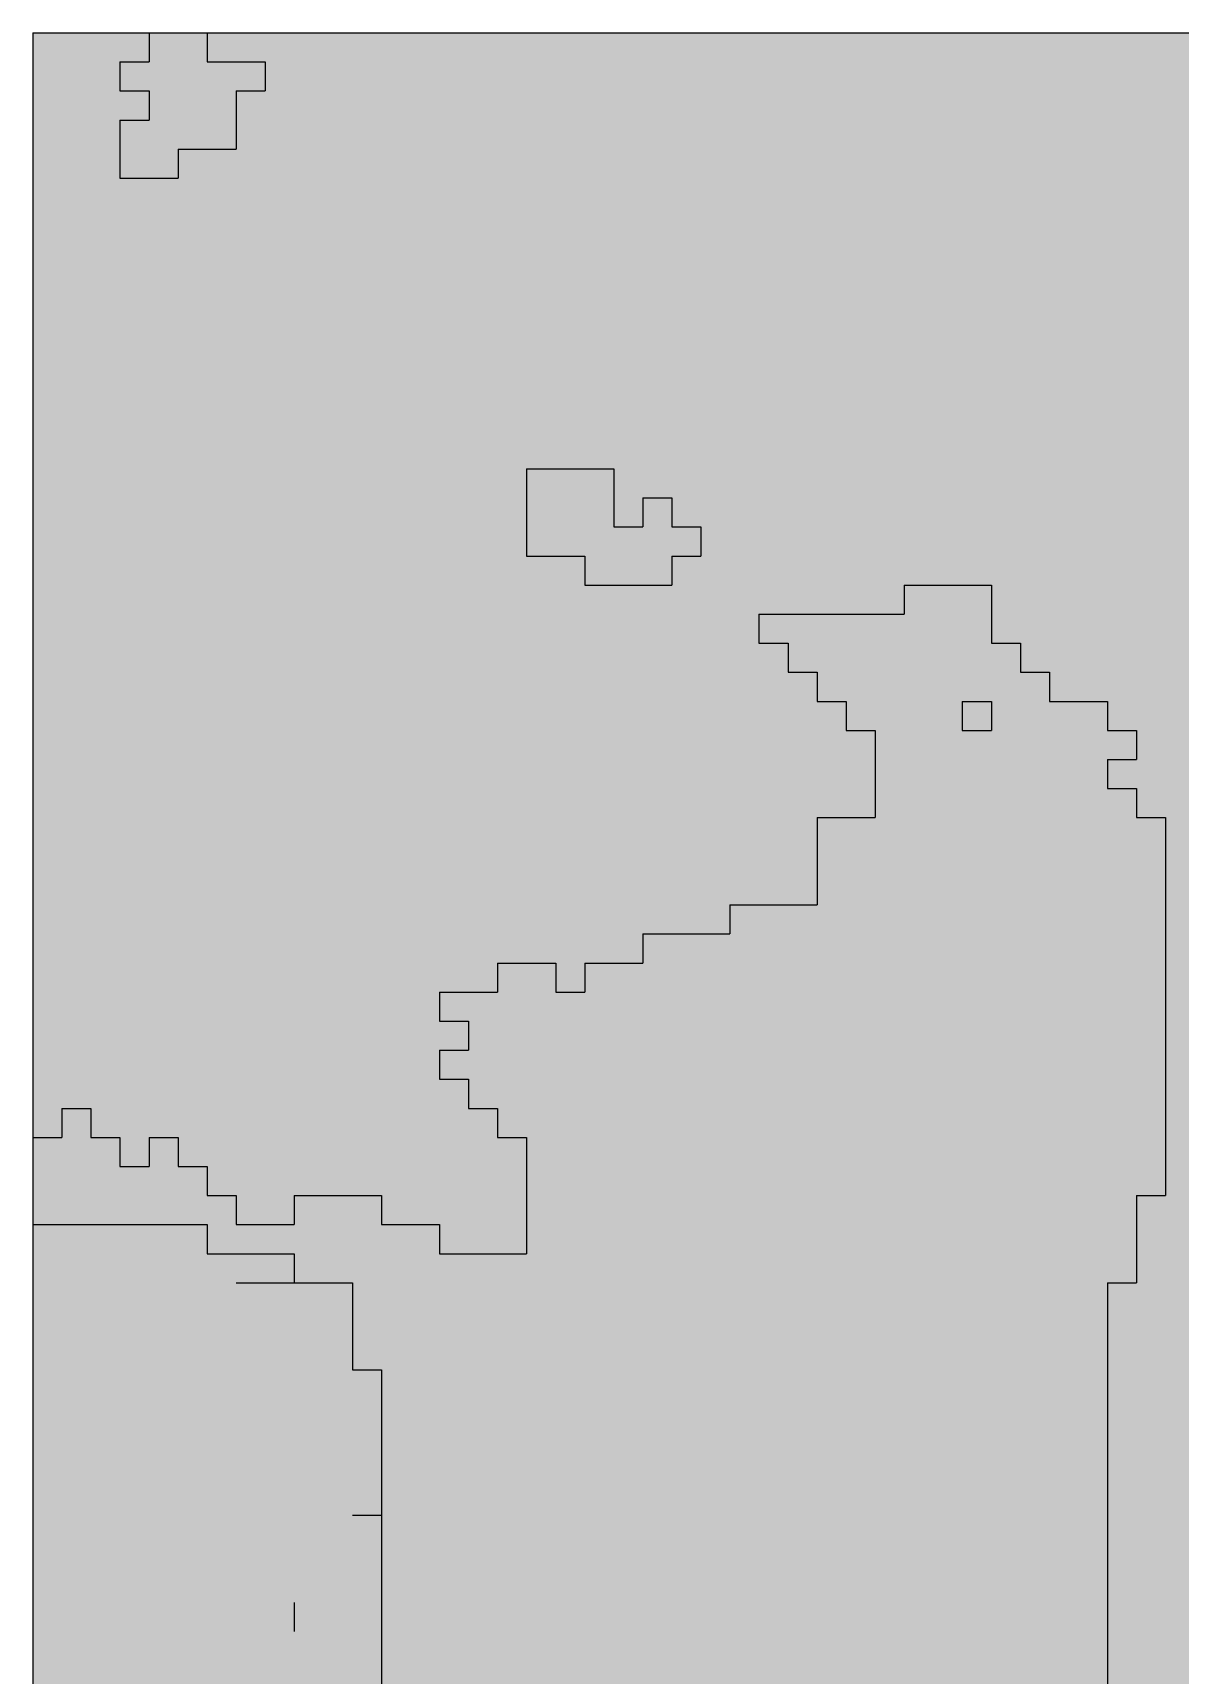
# Model space of a CAD drawing. Extents: x 0 to 100, y 0 to 130.
# Drawn here: x 0 to 41.1, y 71.4 to 130.3 of the extents above; entities that cross this region are included whole.
import ezdxf

# ---------------------------------------------------------------- set-up
doc = ezdxf.new("R2010")
doc.units = 0

msp = doc.modelspace()

# ---------------------------------------------------------------- linework, layer by layer
at = {"layer": '', "color": 0}
for p, q in [((0, 130.279898), (100, 130.279898)), ((0, 130.279898), (0, 0)), ((4.166667, 130.279898), (4.166667, 129.237659)), ((6.25, 130.279898), (6.25, 129.237659)), ((3.125, 129.237659), (4.166667, 129.237659)), ((3.125, 129.237659), (3.125, 128.19542)), ((6.25, 129.237659), (8.333333, 129.237659)), ((8.333333, 129.237659), (8.333333, 128.19542)), ((3.125, 128.19542), (4.166667, 128.19542)), ((4.166667, 128.19542), (4.166667, 127.15318)), ((7.291667, 128.19542), (8.333333, 128.19542)), ((7.291667, 128.19542), (7.291667, 126.110941)), ((3.125, 127.15318), (4.166667, 127.15318)), ((3.125, 127.15318), (3.125, 125.068702)), ((5.208333, 126.110941), (7.291667, 126.110941)), ((5.208333, 126.110941), (5.208333, 125.068702)), ((3.125, 125.068702), (5.208333, 125.068702)), ((17.708333, 114.64631), (20.833333, 114.64631)), ((17.708333, 114.64631), (17.708333, 111.519593)), ((20.833333, 114.64631), (20.833333, 112.561832)), ((21.875, 113.604071), (22.916667, 113.604071)), ((21.875, 113.604071), (21.875, 112.561832)), ((22.916667, 113.604071), (22.916667, 112.561832)), ((20.833333, 112.561832), (21.875, 112.561832)), ((22.916667, 112.561832), (23.958333, 112.561832)), ((23.958333, 112.561832), (23.958333, 111.519593)), ((17.708333, 111.519593), (19.791667, 111.519593)), ((19.791667, 111.519593), (19.791667, 110.477354)), ((22.916667, 111.519593), (23.958333, 111.519593)), ((22.916667, 111.519593), (22.916667, 110.477354)), ((19.791667, 110.477354), (22.916667, 110.477354)), ((31.25, 110.477354), (34.375, 110.477354)), ((31.25, 110.477354), (31.25, 109.435114)), ((34.375, 110.477354), (34.375, 108.392875)), ((26.041667, 109.435114), (31.25, 109.435114)), ((26.041667, 109.435114), (26.041667, 108.392875)), ((26.041667, 108.392875), (27.083333, 108.392875)), ((27.083333, 108.392875), (27.083333, 107.350636)), ((34.375, 108.392875), (35.416667, 108.392875)), ((35.416667, 108.392875), (35.416667, 107.350636)), ((27.083333, 107.350636), (28.125, 107.350636)), ((28.125, 107.350636), (28.125, 106.308397)), ((35.416667, 107.350636), (36.458333, 107.350636)), ((36.458333, 107.350636), (36.458333, 106.308397)), ((28.125, 106.308397), (29.166667, 106.308397)), ((29.166667, 106.308397), (29.166667, 105.266158)), ((33.333333, 106.308397), (34.375, 106.308397)), ((33.333333, 106.308397), (33.333333, 105.266158)), ((34.375, 106.308397), (34.375, 105.266158)), ((36.458333, 106.308397), (38.541667, 106.308397)), ((38.541667, 106.308397), (38.541667, 105.266158)), ((29.166667, 105.266158), (30.208333, 105.266158)), ((30.208333, 105.266158), (30.208333, 102.13944)), ((33.333333, 105.266158), (34.375, 105.266158)), ((38.541667, 105.266158), (39.583333, 105.266158)), ((39.583333, 105.266158), (39.583333, 104.223918)), ((38.541667, 104.223918), (39.583333, 104.223918)), ((38.541667, 104.223918), (38.541667, 103.181679)), ((38.541667, 103.181679), (39.583333, 103.181679)), ((39.583333, 103.181679), (39.583333, 102.13944)), ((28.125, 102.13944), (30.208333, 102.13944)), ((28.125, 102.13944), (28.125, 99.012722)), ((39.583333, 102.13944), (40.625, 102.13944)), ((40.625, 102.13944), (40.625, 88.590331)), ((25, 99.012722), (28.125, 99.012722)), ((25, 99.012722), (25, 97.970483)), ((21.875, 97.970483), (25, 97.970483)), ((21.875, 97.970483), (21.875, 96.928244)), ((16.666667, 96.928244), (18.75, 96.928244)), ((16.666667, 96.928244), (16.666667, 95.886005)), ((18.75, 96.928244), (18.75, 95.886005)), ((19.791667, 96.928244), (21.875, 96.928244)), ((19.791667, 96.928244), (19.791667, 95.886005)), ((14.583333, 95.886005), (16.666667, 95.886005)), ((14.583333, 95.886005), (14.583333, 94.843766)), ((18.75, 95.886005), (19.791667, 95.886005)), ((14.583333, 94.843766), (15.625, 94.843766)), ((15.625, 94.843766), (15.625, 93.801527)), ((14.583333, 93.801527), (15.625, 93.801527)), ((14.583333, 93.801527), (14.583333, 92.759287)), ((14.583333, 92.759287), (15.625, 92.759287)), ((15.625, 92.759287), (15.625, 91.717048)), ((1.041667, 91.717048), (2.083333, 91.717048)), ((1.041667, 91.717048), (1.041667, 90.674809)), ((2.083333, 91.717048), (2.083333, 90.674809)), ((15.625, 91.717048), (16.666667, 91.717048)), ((16.666667, 91.717048), (16.666667, 90.674809)), ((0, 90.674809), (1.041667, 90.674809)), ((2.083333, 90.674809), (3.125, 90.674809)), ((3.125, 90.674809), (3.125, 89.63257)), ((4.166667, 90.674809), (5.208333, 90.674809)), ((4.166667, 90.674809), (4.166667, 89.63257)), ((5.208333, 90.674809), (5.208333, 89.63257)), ((16.666667, 90.674809), (17.708333, 90.674809)), ((17.708333, 90.674809), (17.708333, 86.505852)), ((3.125, 89.63257), (4.166667, 89.63257)), ((5.208333, 89.63257), (6.25, 89.63257)), ((6.25, 89.63257), (6.25, 88.590331)), ((6.25, 88.590331), (7.291667, 88.590331)), ((7.291667, 88.590331), (7.291667, 87.548091)), ((9.375, 88.590331), (12.5, 88.590331)), ((9.375, 88.590331), (9.375, 87.548091)), ((12.5, 88.590331), (12.5, 87.548091)), ((39.583333, 88.590331), (40.625, 88.590331)), ((39.583333, 88.590331), (39.583333, 85.463613)), ((0, 87.548091), (6.25, 87.548091)), ((6.25, 87.548091), (6.25, 86.505852)), ((7.291667, 87.548091), (9.375, 87.548091)), ((12.5, 87.548091), (14.583333, 87.548091)), ((14.583333, 87.548091), (14.583333, 86.505852)), ((6.25, 86.505852), (9.375, 86.505852)), ((9.375, 86.505852), (9.375, 85.463613)), ((14.583333, 86.505852), (17.708333, 86.505852)), ((7.291667, 85.463613), (11.458333, 85.463613)), ((11.458333, 85.463613), (11.458333, 82.336896)), ((38.541667, 85.463613), (39.583333, 85.463613)), ((38.541667, 85.463613), (38.541667, 54.196438)), ((11.458333, 82.336896), (12.5, 82.336896)), ((12.5, 82.336896), (12.5, 48.985242)), ((11.458333, 77.1257), (12.5, 77.1257)), ((9.375, 73.998982), (9.375, 72.956743))]:
    msp.add_line(p, q, dxfattribs=at)
for points in [[(0, 129.237659), (4.166667, 129.237659), (0, 130.279898), (4.166667, 130.279898)], [(4.166667, 126.110941), (6.25, 126.110941), (4.166667, 130.279898), (6.25, 130.279898)], [(6.25, 129.237659), (18.75, 129.237659), (6.25, 130.279898), (18.75, 130.279898)], [(18.75, 129.237659), (36.458333, 129.237659), (18.75, 130.279898), (36.458333, 130.279898)], [(36.458333, 129.237659), (50, 129.237659), (36.458333, 130.279898), (50, 130.279898)], [(0, 114.64631), (3.125, 114.64631), (0, 129.237659), (3.125, 129.237659)], [(3.125, 128.19542), (4.166667, 128.19542), (3.125, 129.237659), (4.166667, 129.237659)], [(6.25, 128.19542), (8.333333, 128.19542), (6.25, 129.237659), (8.333333, 129.237659)], [(8.333333, 117.773028), (19.791667, 117.773028), (8.333333, 129.237659), (19.791667, 129.237659)], [(19.791667, 128.19542), (20.833333, 128.19542), (19.791667, 129.237659), (20.833333, 129.237659)], [(20.833333, 118.815267), (21.875, 118.815267), (20.833333, 129.237659), (21.875, 129.237659)], [(21.875, 128.19542), (29.166667, 128.19542), (21.875, 129.237659), (29.166667, 129.237659)], [(29.166667, 126.110941), (33.333333, 126.110941), (29.166667, 129.237659), (33.333333, 129.237659)], [(33.333333, 128.19542), (40.625, 128.19542), (33.333333, 129.237659), (40.625, 129.237659)], [(40.625, 128.19542), (52.083333, 128.19542), (40.625, 129.237659), (52.083333, 129.237659)], [(3.125, 127.15318), (4.166667, 127.15318), (3.125, 128.19542), (4.166667, 128.19542)], [(6.25, 126.110941), (7.291667, 126.110941), (6.25, 128.19542), (7.291667, 128.19542)], [(7.291667, 110.477354), (8.333333, 110.477354), (7.291667, 128.19542), (8.333333, 128.19542)], [(19.791667, 117.773028), (20.833333, 117.773028), (19.791667, 128.19542), (20.833333, 128.19542)], [(21.875, 118.815267), (22.916667, 118.815267), (21.875, 128.19542), (22.916667, 128.19542)], [(22.916667, 126.110941), (29.166667, 126.110941), (22.916667, 128.19542), (29.166667, 128.19542)], [(33.333333, 119.857506), (34.375, 119.857506), (33.333333, 128.19542), (34.375, 128.19542)], [(34.375, 127.15318), (44.791667, 127.15318), (34.375, 128.19542), (44.791667, 128.19542)], [(3.125, 125.068702), (4.166667, 125.068702), (3.125, 127.15318), (4.166667, 127.15318)], [(34.375, 120.899745), (38.541667, 120.899745), (34.375, 127.15318), (38.541667, 127.15318)], [(38.541667, 126.110941), (47.916667, 126.110941), (38.541667, 127.15318), (47.916667, 127.15318)], [(4.166667, 125.068702), (5.208333, 125.068702), (4.166667, 126.110941), (5.208333, 126.110941)], [(5.208333, 110.477354), (7.291667, 110.477354), (5.208333, 126.110941), (7.291667, 126.110941)], [(22.916667, 116.730789), (23.958333, 116.730789), (22.916667, 126.110941), (23.958333, 126.110941)], [(23.958333, 125.068702), (30.208333, 125.068702), (23.958333, 126.110941), (30.208333, 126.110941)], [(30.208333, 119.857506), (33.333333, 119.857506), (30.208333, 126.110941), (33.333333, 126.110941)], [(38.541667, 120.899745), (39.583333, 120.899745), (38.541667, 126.110941), (39.583333, 126.110941)], [(39.583333, 125.068702), (45.833333, 125.068702), (39.583333, 126.110941), (45.833333, 126.110941)], [(3.125, 110.477354), (5.208333, 110.477354), (3.125, 125.068702), (5.208333, 125.068702)], [(23.958333, 118.815267), (26.041667, 118.815267), (23.958333, 125.068702), (26.041667, 125.068702)], [(26.041667, 124.026463), (29.166667, 124.026463), (26.041667, 125.068702), (29.166667, 125.068702)], [(29.166667, 116.730789), (30.208333, 116.730789), (29.166667, 125.068702), (30.208333, 125.068702)], [(39.583333, 120.899745), (40.625, 120.899745), (39.583333, 125.068702), (40.625, 125.068702)], [(40.625, 114.64631), (45.833333, 114.64631), (40.625, 125.068702), (45.833333, 125.068702)], [(26.041667, 122.984224), (29.166667, 122.984224), (26.041667, 124.026463), (29.166667, 124.026463)], [(26.041667, 116.730789), (28.125, 116.730789), (26.041667, 122.984224), (28.125, 122.984224)], [(28.125, 121.941985), (29.166667, 121.941985), (28.125, 122.984224), (29.166667, 122.984224)], [(28.125, 116.730789), (29.166667, 116.730789), (28.125, 121.941985), (29.166667, 121.941985)], [(34.375, 119.857506), (35.416667, 119.857506), (34.375, 120.899745), (35.416667, 120.899745)], [(35.416667, 112.561832), (36.458333, 112.561832), (35.416667, 120.899745), (36.458333, 120.899745)], [(36.458333, 119.857506), (37.5, 119.857506), (36.458333, 120.899745), (37.5, 120.899745)], [(37.5, 114.64631), (40.625, 114.64631), (37.5, 120.899745), (40.625, 120.899745)], [(30.208333, 117.773028), (32.291667, 117.773028), (30.208333, 119.857506), (32.291667, 119.857506)], [(32.291667, 112.561832), (35.416667, 112.561832), (32.291667, 119.857506), (35.416667, 119.857506)], [(36.458333, 113.604071), (37.5, 113.604071), (36.458333, 119.857506), (37.5, 119.857506)], [(20.833333, 115.688549), (22.916667, 115.688549), (20.833333, 118.815267), (22.916667, 118.815267)], [(23.958333, 117.773028), (25, 117.773028), (23.958333, 118.815267), (25, 118.815267)], [(25, 116.730789), (26.041667, 116.730789), (25, 118.815267), (26.041667, 118.815267)], [(8.333333, 116.730789), (16.666667, 116.730789), (8.333333, 117.773028), (16.666667, 117.773028)], [(16.666667, 116.730789), (20.833333, 116.730789), (16.666667, 117.773028), (20.833333, 117.773028)], [(23.958333, 116.730789), (25, 116.730789), (23.958333, 117.773028), (25, 117.773028)], [(30.208333, 116.730789), (31.25, 116.730789), (30.208333, 117.773028), (31.25, 117.773028)], [(31.25, 112.561832), (32.291667, 112.561832), (31.25, 117.773028), (32.291667, 117.773028)], [(8.333333, 115.688549), (13.541667, 115.688549), (8.333333, 116.730789), (13.541667, 116.730789)], [(13.541667, 115.688549), (16.666667, 115.688549), (13.541667, 116.730789), (16.666667, 116.730789)], [(16.666667, 114.64631), (20.833333, 114.64631), (16.666667, 116.730789), (20.833333, 116.730789)], [(22.916667, 114.64631), (31.25, 114.64631), (22.916667, 116.730789), (31.25, 116.730789)], [(8.333333, 113.604071), (10.416667, 113.604071), (8.333333, 115.688549), (10.416667, 115.688549)], [(10.416667, 114.64631), (14.583333, 114.64631), (10.416667, 115.688549), (14.583333, 115.688549)], [(14.583333, 108.392875), (16.666667, 108.392875), (14.583333, 115.688549), (16.666667, 115.688549)], [(20.833333, 112.561832), (21.875, 112.561832), (20.833333, 115.688549), (21.875, 115.688549)], [(21.875, 114.64631), (22.916667, 114.64631), (21.875, 115.688549), (22.916667, 115.688549)], [(0, 102.13944), (1.041667, 102.13944), (0, 114.64631), (1.041667, 114.64631)], [(1.041667, 112.561832), (3.125, 112.561832), (1.041667, 114.64631), (3.125, 114.64631)], [(10.416667, 100.054962), (12.5, 100.054962), (10.416667, 114.64631), (12.5, 114.64631)], [(12.5, 110.477354), (14.583333, 110.477354), (12.5, 114.64631), (14.583333, 114.64631)], [(16.666667, 96.928244), (17.708333, 96.928244), (16.666667, 114.64631), (17.708333, 114.64631)], [(17.708333, 111.519593), (20.833333, 111.519593), (17.708333, 114.64631), (20.833333, 114.64631)], [(21.875, 113.604071), (25, 113.604071), (21.875, 114.64631), (25, 114.64631)], [(25, 113.604071), (31.25, 113.604071), (25, 114.64631), (31.25, 114.64631)], [(37.5, 113.604071), (38.541667, 113.604071), (37.5, 114.64631), (38.541667, 114.64631)], [(38.541667, 105.266158), (41.666667, 105.266158), (38.541667, 114.64631), (41.666667, 114.64631)], [(8.333333, 100.054962), (10.416667, 100.054962), (8.333333, 113.604071), (10.416667, 113.604071)], [(21.875, 110.477354), (22.916667, 110.477354), (21.875, 113.604071), (22.916667, 113.604071)], [(22.916667, 112.561832), (27.083333, 112.561832), (22.916667, 113.604071), (27.083333, 113.604071)], [(27.083333, 112.561832), (29.166667, 112.561832), (27.083333, 113.604071), (29.166667, 113.604071)], [(29.166667, 109.435114), (31.25, 109.435114), (29.166667, 113.604071), (31.25, 113.604071)], [(36.458333, 106.308397), (38.541667, 106.308397), (36.458333, 113.604071), (38.541667, 113.604071)], [(1.041667, 102.13944), (2.083333, 102.13944), (1.041667, 112.561832), (2.083333, 112.561832)], [(2.083333, 111.519593), (3.125, 111.519593), (2.083333, 112.561832), (3.125, 112.561832)], [(20.833333, 110.477354), (21.875, 110.477354), (20.833333, 112.561832), (21.875, 112.561832)], [(22.916667, 111.519593), (23.958333, 111.519593), (22.916667, 112.561832), (23.958333, 112.561832)], [(23.958333, 109.435114), (29.166667, 109.435114), (23.958333, 112.561832), (29.166667, 112.561832)], [(31.25, 110.477354), (36.458333, 110.477354), (31.25, 112.561832), (36.458333, 112.561832)], [(2.083333, 101.097201), (3.125, 101.097201), (2.083333, 111.519593), (3.125, 111.519593)], [(17.708333, 96.928244), (19.791667, 96.928244), (17.708333, 111.519593), (19.791667, 111.519593)], [(19.791667, 110.477354), (20.833333, 110.477354), (19.791667, 111.519593), (20.833333, 111.519593)], [(22.916667, 97.970483), (23.958333, 97.970483), (22.916667, 111.519593), (23.958333, 111.519593)], [(3.125, 100.054962), (4.166667, 100.054962), (3.125, 110.477354), (4.166667, 110.477354)], [(4.166667, 108.392875), (6.25, 108.392875), (4.166667, 110.477354), (6.25, 110.477354)], [(6.25, 99.012722), (8.333333, 99.012722), (6.25, 110.477354), (8.333333, 110.477354)], [(12.5, 100.054962), (13.541667, 100.054962), (12.5, 110.477354), (13.541667, 110.477354)], [(13.541667, 108.392875), (14.583333, 108.392875), (13.541667, 110.477354), (14.583333, 110.477354)], [(19.791667, 97.970483), (22.916667, 97.970483), (19.791667, 110.477354), (22.916667, 110.477354)], [(31.25, 106.308397), (34.375, 106.308397), (31.25, 110.477354), (34.375, 110.477354)], [(34.375, 108.392875), (36.458333, 108.392875), (34.375, 110.477354), (36.458333, 110.477354)], [(23.958333, 99.012722), (26.041667, 99.012722), (23.958333, 109.435114), (26.041667, 109.435114)], [(26.041667, 108.392875), (31.25, 108.392875), (26.041667, 109.435114), (31.25, 109.435114)], [(4.166667, 100.054962), (6.25, 100.054962), (4.166667, 108.392875), (6.25, 108.392875)], [(13.541667, 103.181679), (15.625, 103.181679), (13.541667, 108.392875), (15.625, 108.392875)], [(15.625, 107.350636), (16.666667, 107.350636), (15.625, 108.392875), (16.666667, 108.392875)], [(26.041667, 99.012722), (27.083333, 99.012722), (26.041667, 108.392875), (27.083333, 108.392875)], [(27.083333, 107.350636), (31.25, 107.350636), (27.083333, 108.392875), (31.25, 108.392875)], [(34.375, 94.843766), (35.416667, 94.843766), (34.375, 108.392875), (35.416667, 108.392875)], [(35.416667, 107.350636), (36.458333, 107.350636), (35.416667, 108.392875), (36.458333, 108.392875)], [(15.625, 103.181679), (16.666667, 103.181679), (15.625, 107.350636), (16.666667, 107.350636)], [(27.083333, 99.012722), (28.125, 99.012722), (27.083333, 107.350636), (28.125, 107.350636)], [(28.125, 106.308397), (31.25, 106.308397), (28.125, 107.350636), (31.25, 107.350636)], [(35.416667, 93.801527), (36.458333, 93.801527), (35.416667, 107.350636), (36.458333, 107.350636)], [(28.125, 102.13944), (29.166667, 102.13944), (28.125, 106.308397), (29.166667, 106.308397)], [(29.166667, 105.266158), (33.333333, 105.266158), (29.166667, 106.308397), (33.333333, 106.308397)], [(33.333333, 105.266158), (34.375, 105.266158), (33.333333, 106.308397), (34.375, 106.308397)], [(36.458333, 92.759287), (38.541667, 92.759287), (36.458333, 106.308397), (38.541667, 106.308397)], [(29.166667, 102.13944), (30.208333, 102.13944), (29.166667, 105.266158), (30.208333, 105.266158)], [(30.208333, 96.928244), (34.375, 96.928244), (30.208333, 105.266158), (34.375, 105.266158)], [(38.541667, 104.223918), (39.583333, 104.223918), (38.541667, 105.266158), (39.583333, 105.266158)], [(39.583333, 102.13944), (41.666667, 102.13944), (39.583333, 105.266158), (41.666667, 105.266158)], [(38.541667, 103.181679), (39.583333, 103.181679), (38.541667, 104.223918), (39.583333, 104.223918)], [(13.541667, 101.097201), (14.583333, 101.097201), (13.541667, 103.181679), (14.583333, 103.181679)], [(14.583333, 102.13944), (16.666667, 102.13944), (14.583333, 103.181679), (16.666667, 103.181679)], [(38.541667, 92.759287), (39.583333, 92.759287), (38.541667, 103.181679), (39.583333, 103.181679)], [(0, 91.717048), (2.083333, 91.717048), (0, 102.13944), (2.083333, 102.13944)], [(14.583333, 101.097201), (15.625, 101.097201), (14.583333, 102.13944), (15.625, 102.13944)], [(15.625, 95.886005), (16.666667, 95.886005), (15.625, 102.13944), (16.666667, 102.13944)], [(28.125, 97.970483), (30.208333, 97.970483), (28.125, 102.13944), (30.208333, 102.13944)], [(39.583333, 92.759287), (40.625, 92.759287), (39.583333, 102.13944), (40.625, 102.13944)], [(40.625, 61.492112), (41.666667, 61.492112), (40.625, 102.13944), (41.666667, 102.13944)], [(2.083333, 90.674809), (3.125, 90.674809), (2.083333, 101.097201), (3.125, 101.097201)], [(13.541667, 95.886005), (15.625, 95.886005), (13.541667, 101.097201), (15.625, 101.097201)], [(3.125, 92.759287), (5.208333, 92.759287), (3.125, 100.054962), (5.208333, 100.054962)], [(5.208333, 99.012722), (6.25, 99.012722), (5.208333, 100.054962), (6.25, 100.054962)], [(8.333333, 87.548091), (9.375, 87.548091), (8.333333, 100.054962), (9.375, 100.054962)], [(9.375, 99.012722), (10.416667, 99.012722), (9.375, 100.054962), (10.416667, 100.054962)], [(10.416667, 88.590331), (13.541667, 88.590331), (10.416667, 100.054962), (13.541667, 100.054962)], [(5.208333, 89.63257), (8.333333, 89.63257), (5.208333, 99.012722), (8.333333, 99.012722)], [(9.375, 88.590331), (10.416667, 88.590331), (9.375, 99.012722), (10.416667, 99.012722)], [(23.958333, 97.970483), (25, 97.970483), (23.958333, 99.012722), (25, 99.012722)], [(25, 97.970483), (28.125, 97.970483), (25, 99.012722), (28.125, 99.012722)], [(19.791667, 96.928244), (21.875, 96.928244), (19.791667, 97.970483), (21.875, 97.970483)], [(21.875, 96.928244), (26.041667, 96.928244), (21.875, 97.970483), (26.041667, 97.970483)], [(26.041667, 89.63257), (30.208333, 89.63257), (26.041667, 97.970483), (30.208333, 97.970483)], [(16.666667, 90.674809), (18.75, 90.674809), (16.666667, 96.928244), (18.75, 96.928244)], [(18.75, 95.886005), (19.791667, 95.886005), (18.75, 96.928244), (19.791667, 96.928244)], [(19.791667, 95.886005), (25, 95.886005), (19.791667, 96.928244), (25, 96.928244)], [(25, 89.63257), (26.041667, 89.63257), (25, 96.928244), (26.041667, 96.928244)], [(30.208333, 87.548091), (32.291667, 87.548091), (30.208333, 96.928244), (32.291667, 96.928244)], [(32.291667, 95.886005), (34.375, 95.886005), (32.291667, 96.928244), (34.375, 96.928244)], [(13.541667, 87.548091), (14.583333, 87.548091), (13.541667, 95.886005), (14.583333, 95.886005)], [(14.583333, 94.843766), (16.666667, 94.843766), (14.583333, 95.886005), (16.666667, 95.886005)], [(18.75, 93.801527), (23.958333, 93.801527), (18.75, 95.886005), (23.958333, 95.886005)], [(23.958333, 94.843766), (25, 94.843766), (23.958333, 95.886005), (25, 95.886005)], [(32.291667, 84.421374), (33.333333, 84.421374), (32.291667, 95.886005), (33.333333, 95.886005)], [(33.333333, 94.843766), (34.375, 94.843766), (33.333333, 95.886005), (34.375, 95.886005)], [(14.583333, 93.801527), (15.625, 93.801527), (14.583333, 94.843766), (15.625, 94.843766)], [(15.625, 91.717048), (16.666667, 91.717048), (15.625, 94.843766), (16.666667, 94.843766)], [(23.958333, 93.801527), (25, 93.801527), (23.958333, 94.843766), (25, 94.843766)], [(33.333333, 83.379135), (35.416667, 83.379135), (33.333333, 94.843766), (35.416667, 94.843766)], [(14.583333, 92.759287), (15.625, 92.759287), (14.583333, 93.801527), (15.625, 93.801527)], [(18.75, 92.759287), (22.916667, 92.759287), (18.75, 93.801527), (22.916667, 93.801527)], [(22.916667, 90.674809), (25, 90.674809), (22.916667, 93.801527), (25, 93.801527)], [(35.416667, 81.294656), (36.458333, 81.294656), (35.416667, 93.801527), (36.458333, 93.801527)], [(3.125, 89.63257), (4.166667, 89.63257), (3.125, 92.759287), (4.166667, 92.759287)], [(4.166667, 91.717048), (5.208333, 91.717048), (4.166667, 92.759287), (5.208333, 92.759287)], [(14.583333, 86.505852), (15.625, 86.505852), (14.583333, 92.759287), (15.625, 92.759287)], [(18.75, 91.717048), (21.875, 91.717048), (18.75, 92.759287), (21.875, 92.759287)], [(21.875, 91.717048), (22.916667, 91.717048), (21.875, 92.759287), (22.916667, 92.759287)], [(36.458333, 89.63257), (40.625, 89.63257), (36.458333, 92.759287), (40.625, 92.759287)], [(0, 90.674809), (1.041667, 90.674809), (0, 91.717048), (1.041667, 91.717048)], [(1.041667, 87.548091), (2.083333, 87.548091), (1.041667, 91.717048), (2.083333, 91.717048)], [(4.166667, 90.674809), (5.208333, 90.674809), (4.166667, 91.717048), (5.208333, 91.717048)], [(15.625, 86.505852), (16.666667, 86.505852), (15.625, 91.717048), (16.666667, 91.717048)], [(18.75, 71.914504), (20.833333, 71.914504), (18.75, 91.717048), (20.833333, 91.717048)], [(20.833333, 90.674809), (21.875, 90.674809), (20.833333, 91.717048), (21.875, 91.717048)], [(21.875, 71.914504), (22.916667, 71.914504), (21.875, 91.717048), (22.916667, 91.717048)], [(0, 87.548091), (1.041667, 87.548091), (0, 90.674809), (1.041667, 90.674809)], [(2.083333, 87.548091), (3.125, 87.548091), (2.083333, 90.674809), (3.125, 90.674809)], [(4.166667, 87.548091), (5.208333, 87.548091), (4.166667, 90.674809), (5.208333, 90.674809)], [(16.666667, 86.505852), (17.708333, 86.505852), (16.666667, 90.674809), (17.708333, 90.674809)], [(17.708333, 70.872265), (18.75, 70.872265), (17.708333, 90.674809), (18.75, 90.674809)], [(20.833333, 71.914504), (21.875, 71.914504), (20.833333, 90.674809), (21.875, 90.674809)], [(22.916667, 71.914504), (25, 71.914504), (22.916667, 90.674809), (25, 90.674809)], [(3.125, 87.548091), (4.166667, 87.548091), (3.125, 89.63257), (4.166667, 89.63257)], [(5.208333, 87.548091), (6.25, 87.548091), (5.208333, 89.63257), (6.25, 89.63257)], [(6.25, 88.590331), (8.333333, 88.590331), (6.25, 89.63257), (8.333333, 89.63257)], [(25, 73.998982), (28.125, 73.998982), (25, 89.63257), (28.125, 89.63257)], [(28.125, 88.590331), (30.208333, 88.590331), (28.125, 89.63257), (30.208333, 89.63257)], [(36.458333, 88.590331), (39.583333, 88.590331), (36.458333, 89.63257), (39.583333, 89.63257)], [(39.583333, 88.590331), (40.625, 88.590331), (39.583333, 89.63257), (40.625, 89.63257)], [(6.25, 86.505852), (7.291667, 86.505852), (6.25, 88.590331), (7.291667, 88.590331)], [(7.291667, 87.548091), (8.333333, 87.548091), (7.291667, 88.590331), (8.333333, 88.590331)], [(9.375, 85.463613), (12.5, 85.463613), (9.375, 88.590331), (12.5, 88.590331)], [(12.5, 87.548091), (13.541667, 87.548091), (12.5, 88.590331), (13.541667, 88.590331)], [(28.125, 73.998982), (29.166667, 73.998982), (28.125, 88.590331), (29.166667, 88.590331)], [(29.166667, 87.548091), (30.208333, 87.548091), (29.166667, 88.590331), (30.208333, 88.590331)], [(36.458333, 81.294656), (38.541667, 81.294656), (36.458333, 88.590331), (38.541667, 88.590331)], [(38.541667, 87.548091), (39.583333, 87.548091), (38.541667, 88.590331), (39.583333, 88.590331)], [(39.583333, 87.548091), (40.625, 87.548091), (39.583333, 88.590331), (40.625, 88.590331)], [(0, 86.505852), (1.041667, 86.505852), (0, 87.548091), (1.041667, 87.548091)], [(1.041667, 83.379135), (2.083333, 83.379135), (1.041667, 87.548091), (2.083333, 87.548091)], [(2.083333, 86.505852), (6.25, 86.505852), (2.083333, 87.548091), (6.25, 87.548091)], [(7.291667, 86.505852), (9.375, 86.505852), (7.291667, 87.548091), (9.375, 87.548091)], [(12.5, 63.57659), (14.583333, 63.57659), (12.5, 87.548091), (14.583333, 87.548091)], [(29.166667, 72.956743), (31.25, 72.956743), (29.166667, 87.548091), (31.25, 87.548091)], [(31.25, 85.463613), (32.291667, 85.463613), (31.25, 87.548091), (32.291667, 87.548091)], [(38.541667, 85.463613), (39.583333, 85.463613), (38.541667, 87.548091), (39.583333, 87.548091)], [(39.583333, 86.505852), (40.625, 86.505852), (39.583333, 87.548091), (40.625, 87.548091)], [(0, 84.421374), (1.041667, 84.421374), (0, 86.505852), (1.041667, 86.505852)], [(2.083333, 82.336896), (7.291667, 82.336896), (2.083333, 86.505852), (7.291667, 86.505852)], [(7.291667, 85.463613), (9.375, 85.463613), (7.291667, 86.505852), (9.375, 86.505852)], [(14.583333, 69.830025), (17.708333, 69.830025), (14.583333, 86.505852), (17.708333, 86.505852)], [(39.583333, 61.492112), (40.625, 61.492112), (39.583333, 86.505852), (40.625, 86.505852)], [(7.291667, 83.379135), (9.375, 83.379135), (7.291667, 85.463613), (9.375, 85.463613)], [(9.375, 84.421374), (10.416667, 84.421374), (9.375, 85.463613), (10.416667, 85.463613)], [(10.416667, 84.421374), (11.458333, 84.421374), (10.416667, 85.463613), (11.458333, 85.463613)], [(11.458333, 82.336896), (12.5, 82.336896), (11.458333, 85.463613), (12.5, 85.463613)], [(31.25, 72.956743), (32.291667, 72.956743), (31.25, 85.463613), (32.291667, 85.463613)], [(38.541667, 66.703308), (39.583333, 66.703308), (38.541667, 85.463613), (39.583333, 85.463613)], [(0, 59.407633), (1.041667, 59.407633), (0, 84.421374), (1.041667, 84.421374)], [(9.375, 82.336896), (10.416667, 82.336896), (9.375, 84.421374), (10.416667, 84.421374)], [(10.416667, 77.1257), (11.458333, 77.1257), (10.416667, 84.421374), (11.458333, 84.421374)], [(32.291667, 71.914504), (33.333333, 71.914504), (32.291667, 84.421374), (33.333333, 84.421374)], [(1.041667, 48.985242), (2.083333, 48.985242), (1.041667, 83.379135), (2.083333, 83.379135)], [(7.291667, 81.294656), (9.375, 81.294656), (7.291667, 83.379135), (9.375, 83.379135)], [(33.333333, 71.914504), (34.375, 71.914504), (33.333333, 83.379135), (34.375, 83.379135)], [(34.375, 82.336896), (35.416667, 82.336896), (34.375, 83.379135), (35.416667, 83.379135)], [(2.083333, 81.294656), (4.166667, 81.294656), (2.083333, 82.336896), (4.166667, 82.336896)], [(4.166667, 81.294656), (5.208333, 81.294656), (4.166667, 82.336896), (5.208333, 82.336896)], [(5.208333, 81.294656), (7.291667, 81.294656), (5.208333, 82.336896), (7.291667, 82.336896)], [(9.375, 81.294656), (10.416667, 81.294656), (9.375, 82.336896), (10.416667, 82.336896)], [(11.458333, 81.294656), (12.5, 81.294656), (11.458333, 82.336896), (12.5, 82.336896)], [(34.375, 71.914504), (35.416667, 71.914504), (34.375, 82.336896), (35.416667, 82.336896)], [(2.083333, 80.252417), (4.166667, 80.252417), (2.083333, 81.294656), (4.166667, 81.294656)], [(4.166667, 80.252417), (5.208333, 80.252417), (4.166667, 81.294656), (5.208333, 81.294656)], [(5.208333, 80.252417), (10.416667, 80.252417), (5.208333, 81.294656), (10.416667, 81.294656)], [(11.458333, 78.167939), (12.5, 78.167939), (11.458333, 81.294656), (12.5, 81.294656)], [(35.416667, 70.872265), (38.541667, 70.872265), (35.416667, 81.294656), (38.541667, 81.294656)], [(2.083333, 78.167939), (4.166667, 78.167939), (2.083333, 80.252417), (4.166667, 80.252417)], [(4.166667, 79.210178), (5.208333, 79.210178), (4.166667, 80.252417), (5.208333, 80.252417)], [(5.208333, 79.210178), (9.375, 79.210178), (5.208333, 80.252417), (9.375, 80.252417)], [(9.375, 79.210178), (10.416667, 79.210178), (9.375, 80.252417), (10.416667, 80.252417)], [(4.166667, 77.1257), (7.291667, 77.1257), (4.166667, 79.210178), (7.291667, 79.210178)], [(7.291667, 78.167939), (8.333333, 78.167939), (7.291667, 79.210178), (8.333333, 79.210178)], [(8.333333, 76.08346), (10.416667, 76.08346), (8.333333, 79.210178), (10.416667, 79.210178)], [(2.083333, 77.1257), (4.166667, 77.1257), (2.083333, 78.167939), (4.166667, 78.167939)], [(7.291667, 77.1257), (8.333333, 77.1257), (7.291667, 78.167939), (8.333333, 78.167939)], [(11.458333, 77.1257), (12.5, 77.1257), (11.458333, 78.167939), (12.5, 78.167939)], [(2.083333, 76.08346), (3.125, 76.08346), (2.083333, 77.1257), (3.125, 77.1257)], [(3.125, 76.08346), (4.166667, 76.08346), (3.125, 77.1257), (4.166667, 77.1257)], [(4.166667, 76.08346), (8.333333, 76.08346), (4.166667, 77.1257), (8.333333, 77.1257)], [(10.416667, 75.041221), (12.5, 75.041221), (10.416667, 77.1257), (12.5, 77.1257)], [(2.083333, 75.041221), (3.125, 75.041221), (2.083333, 76.08346), (3.125, 76.08346)], [(3.125, 75.041221), (5.208333, 75.041221), (3.125, 76.08346), (5.208333, 76.08346)], [(5.208333, 73.998982), (6.25, 73.998982), (5.208333, 76.08346), (6.25, 76.08346)], [(6.25, 75.041221), (7.291667, 75.041221), (6.25, 76.08346), (7.291667, 76.08346)], [(7.291667, 73.998982), (9.375, 73.998982), (7.291667, 76.08346), (9.375, 76.08346)], [(9.375, 75.041221), (10.416667, 75.041221), (9.375, 76.08346), (10.416667, 76.08346)], [(2.083333, 66.703308), (3.125, 66.703308), (2.083333, 75.041221), (3.125, 75.041221)], [(3.125, 73.998982), (5.208333, 73.998982), (3.125, 75.041221), (5.208333, 75.041221)], [(6.25, 73.998982), (7.291667, 73.998982), (6.25, 75.041221), (7.291667, 75.041221)], [(9.375, 73.998982), (11.458333, 73.998982), (9.375, 75.041221), (11.458333, 75.041221)], [(11.458333, 46.900763), (12.5, 46.900763), (11.458333, 75.041221), (12.5, 75.041221)], [(3.125, 71.914504), (7.291667, 71.914504), (3.125, 73.998982), (7.291667, 73.998982)], [(7.291667, 71.914504), (8.333333, 71.914504), (7.291667, 73.998982), (8.333333, 73.998982)], [(8.333333, 72.956743), (9.375, 72.956743), (8.333333, 73.998982), (9.375, 73.998982)], [(9.375, 72.956743), (10.416667, 72.956743), (9.375, 73.998982), (10.416667, 73.998982)], [(10.416667, 72.956743), (11.458333, 72.956743), (10.416667, 73.998982), (11.458333, 73.998982)], [(25, 72.956743), (27.083333, 72.956743), (25, 73.998982), (27.083333, 73.998982)], [(27.083333, 68.787786), (29.166667, 68.787786), (27.083333, 73.998982), (29.166667, 73.998982)], [(8.333333, 71.914504), (10.416667, 71.914504), (8.333333, 72.956743), (10.416667, 72.956743)], [(10.416667, 69.830025), (11.458333, 69.830025), (10.416667, 72.956743), (11.458333, 72.956743)], [(25, 71.914504), (26.041667, 71.914504), (25, 72.956743), (26.041667, 72.956743)], [(26.041667, 56.280916), (27.083333, 56.280916), (26.041667, 72.956743), (27.083333, 72.956743)], [(29.166667, 66.703308), (32.291667, 66.703308), (29.166667, 72.956743), (32.291667, 72.956743)], [(3.125, 69.830025), (6.25, 69.830025), (3.125, 71.914504), (6.25, 71.914504)], [(6.25, 70.872265), (7.291667, 70.872265), (6.25, 71.914504), (7.291667, 71.914504)], [(7.291667, 70.872265), (10.416667, 70.872265), (7.291667, 71.914504), (10.416667, 71.914504)], [(18.75, 70.872265), (19.791667, 70.872265), (18.75, 71.914504), (19.791667, 71.914504)], [(19.791667, 68.787786), (26.041667, 68.787786), (19.791667, 71.914504), (26.041667, 71.914504)], [(32.291667, 66.703308), (35.416667, 66.703308), (32.291667, 71.914504), (35.416667, 71.914504)]]:
    msp.add_solid(points, dxfattribs=at)

doc.saveas('drawing.dxf')
